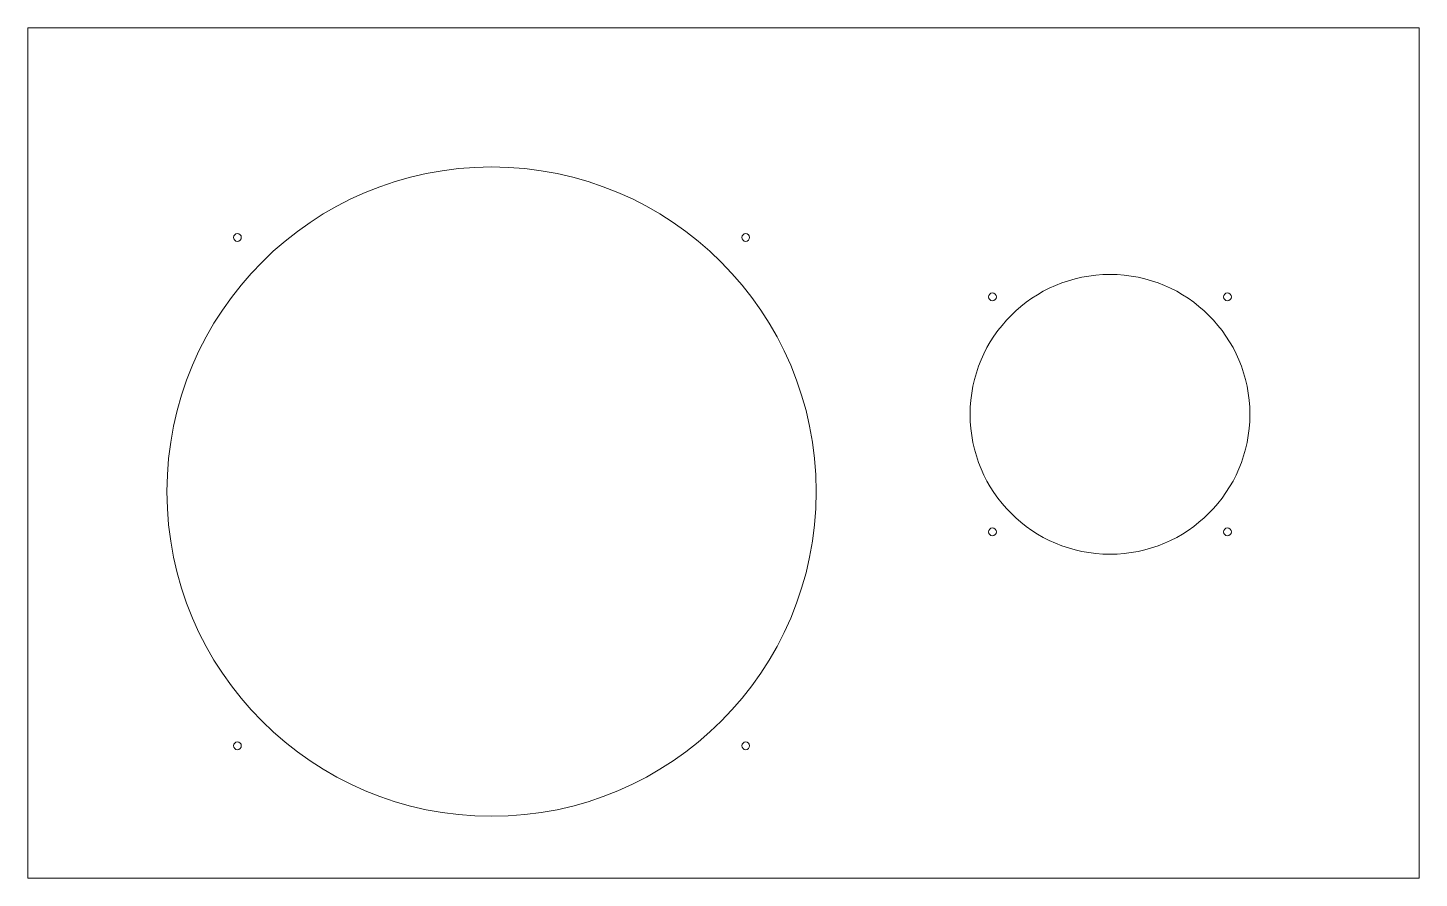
# Model space of a CAD drawing. Header units: millimetres. Extents: x 0 to 180, y 0 to 110.
import ezdxf

# ---------------------------------------------------------------- set-up
doc = ezdxf.new("R2010")
doc.units = ezdxf.units.MM

msp = doc.modelspace()

# ---------------------------------------------------------------- linework, layer by layer
at = {"color": 7, "linetype": 'Continuous', "lineweight": 15}
for p, q in [((180, 110), (0, 110)), ((0, 110), (0, 0)), ((180, 0), (180, 110)), ((0, 0), (180, 0))]:
    msp.add_line(p, q, dxfattribs=at)
for centre, radius in [((60, 50), 42), ((27.12, 82.88), 0.5), ((92.88, 82.88), 0.5), ((140, 60), 18.1), ((124.8, 75.2), 0.5), ((155.2, 75.2), 0.5), ((124.8, 44.8), 0.5), ((155.2, 44.8), 0.5), ((27.12, 17.12), 0.5), ((92.88, 17.12), 0.5)]:
    msp.add_circle(centre, radius, dxfattribs=at)

doc.saveas('drawing.dxf')
